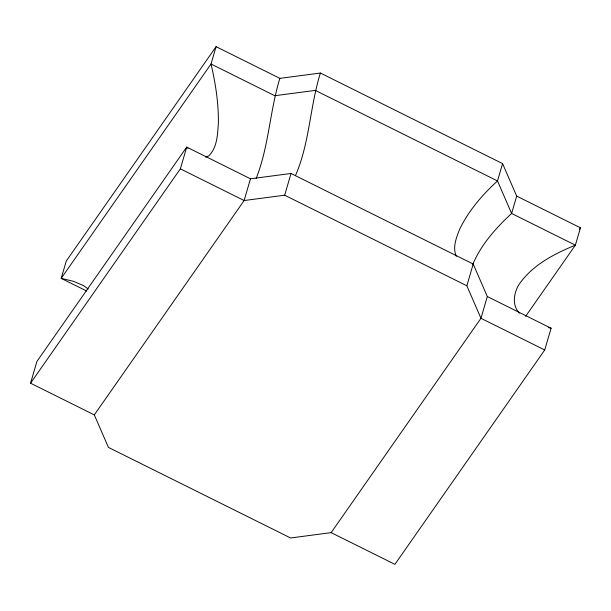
<?xml version="1.0" encoding="UTF-8"?>
<svg xmlns="http://www.w3.org/2000/svg" width="611" height="611" viewBox="0 0 611 611"><rect width="100%" height="100%" fill="white"/><g stroke="black" fill="none" stroke-linecap="round" stroke-linejoin="round"><path stroke-width="0.92" d="M30.55 383.196L36.904 361.452L186.722 147.098L250.479 178.794L291.027 173.471L473.212 264.044L487.318 296.541L480.956 318.285L331.147 532.639L290.599 537.97L108.422 447.397L94.315 414.892L30.55 383.196L180.36 168.835L186.722 147.098L187.951 148.343M472.677 264.586C481.071 244.614 495.849 228.025 511.613 213.46L516.685 196.108L502.578 163.603L320.401 73.03L279.853 78.361L216.088 46.657L211.016 64.018L61.199 278.372L86.709 291.05M250.479 178.794L244.125 200.538L94.315 414.892M279.853 78.361C269.779 111.156 268.871 146.388 256.146 178.527M180.36 168.835L244.125 200.538L284.673 195.207L291.027 173.471M320.401 73.03C309.869 106.581 309.708 143.134 295.441 175.624M331.147 532.639L394.912 564.343L544.722 349.981L480.956 318.285L466.85 285.78L473.212 264.044M502.578 163.603L497.507 180.963C482.293 194.84 468.5 210.749 459.564 229.438C456.302 237.748 452.339 247.592 456.325 256.315M544.722 349.981L551.084 328.244L487.318 296.541M516.685 196.108L580.45 227.804L575.371 245.164L525.62 316.353M216.088 46.657L66.278 261.019L61.199 278.372L73.534 281.335L83.669 285.673L88.244 289.026M579.358 229.369L580.45 227.804M205.655 157.172L208.779 155.904C217.348 147.396 217.547 134.313 218.394 123.025C218.623 103.122 215.546 83.348 211.016 64.018L274.774 95.713L315.322 90.39L497.507 180.963L511.613 213.46L575.371 245.164C554.139 253.878 532.341 265.067 519.022 284.482C513.668 293.036 511.85 305.279 519.365 313.137M548.434 327.611L551.084 328.244M284.673 195.207L466.85 285.78"/></g></svg>
